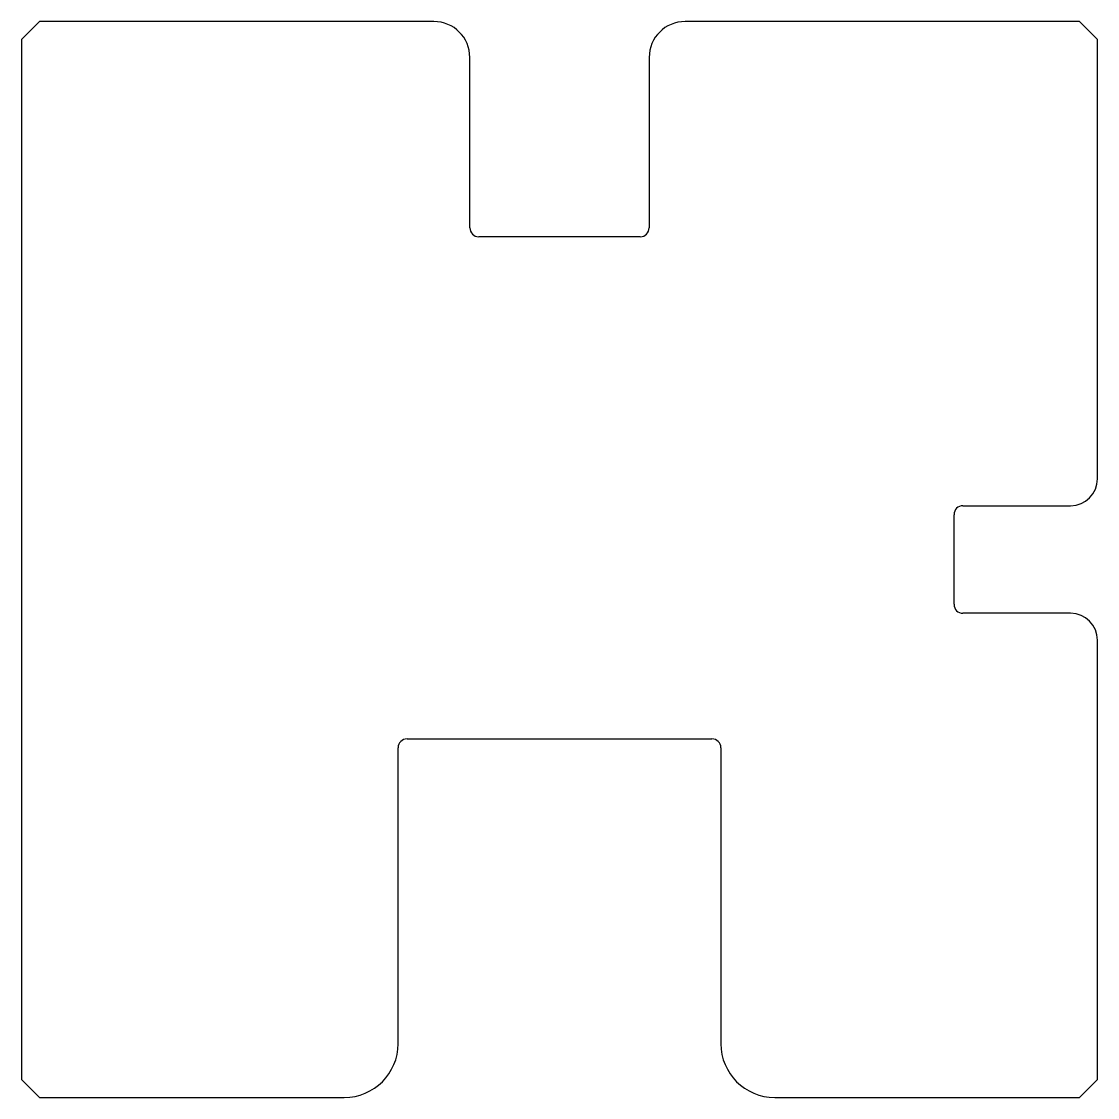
# Model space of a CAD drawing. Header units: metres. Extents: x -30 to 30, y -30 to 30.
import ezdxf

# ---------------------------------------------------------------- set-up
doc = ezdxf.new("R2010")
doc.units = ezdxf.units.M

msp = doc.modelspace()

# ---------------------------------------------------------------- linework, layer by layer
for p, q in [((-29, 30), (-30, 29)), ((-7, 30), (-29, 30)), ((29, 30), (7, 30)), ((30, 29), (29, 30)), ((-30, 29), (-30, -29)), ((30, 4.5), (30, 29)), ((-5, 18.5), (-5, 28)), ((5, 28), (5, 18.5)), ((4.5, 18), (-4.5, 18)), ((22.5, 3), (28.5, 3)), ((22, -2.5), (22, 2.5)), ((28.5, -3), (22.5, -3)), ((30, -29), (30, -4.5)), ((-8.5, -10), (8.5, -10)), ((-9, -27), (-9, -10.5)), ((9, -10.5), (9, -27)), ((-30, -29), (-29, -30)), ((29, -30), (30, -29)), ((-29, -30), (-12, -30)), ((12, -30), (29, -30))]:
    msp.add_line(p, q)
for centre, radius, start, end in [((-7, 28), 2, 0, 90), ((7, 28), 2, 90, 180), ((-4.5, 18.5), 0.5, 180, 270), ((4.5, 18.5), 0.5, 270, 0), ((28.5, 4.5), 1.5, 270, 0), ((22.5, 2.5), 0.5, 90, 180), ((22.5, -2.5), 0.5, 180, 270), ((28.5, -4.5), 1.5, 0, 90), ((-8.5, -10.5), 0.5, 90, 180), ((8.5, -10.5), 0.5, 0, 90), ((-12, -27), 3, 270, 0), ((12, -27), 3, 180, 270)]:
    msp.add_arc(centre, radius, start, end)

doc.saveas('drawing.dxf')
